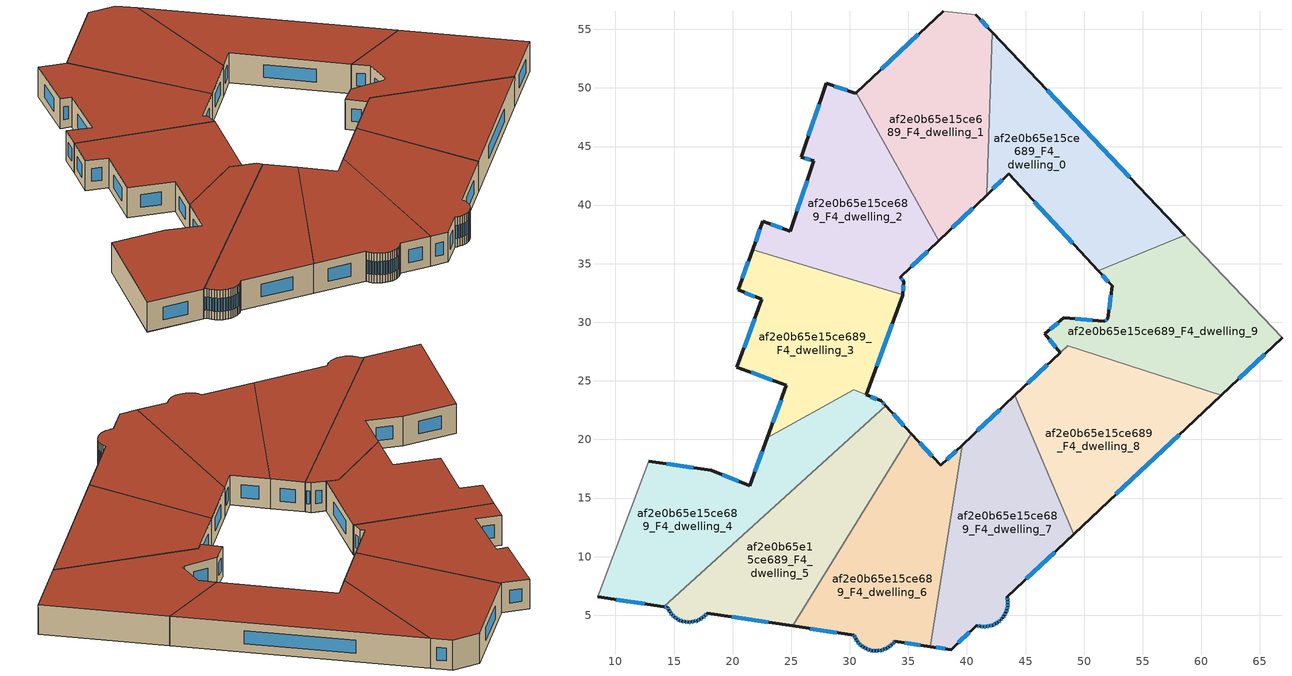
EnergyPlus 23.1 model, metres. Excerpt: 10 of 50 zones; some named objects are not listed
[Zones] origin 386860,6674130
af2e0b65e15ce689_F4_dwelling_0
 floor to af2e0b65e15ce689_F3_dwelling_0 (EU_floor_Construction): 42.17,54.76 58.59,37.42 51.2,34.39 43.57,42.66 41.68,40.86 z12
 wall outside (EU_wall_Construction): 41.68,40.86 43.57,42.66 51.2,34.39 / 58.59,37.42 42.17,54.76 z12:15
 wall to af2e0b65e15ce689_F4_dwelling_1 (EU_wall_Construction): 42.17,54.76 41.68,40.86 z12:15
 wall to af2e0b65e15ce689_F4_dwelling_9 (EU_wall_Construction): 51.2,34.39 58.59,37.42 z12:15
 window (EU_Window_Construction): 45.75,40.3 49.02,36.75 / 42.22,41.37 43.03,42.15 / 53.9,42.38 46.86,49.81 z12.86:14.14
 roof outside (EU_roof_Construction): 58.59,37.42 42.17,54.76 41.68,40.86 43.57,42.66 51.2,34.39 z15
af2e0b65e15ce689_F4_dwelling_1
 floor to af2e0b65e15ce689_F3_dwelling_1 (EU_floor_Construction): 40.76,56.25 42.17,54.76 41.68,40.86 37.59,36.97 30.55,49.59 37.98,56.55 z12
 wall outside (EU_wall_Construction): 42.17,54.76 40.77,56.25 / 37.59,36.97 41.68,40.86 / 37.98,56.55 30.55,49.59 z12:15
 wall adiabatic (EU_wall_Construction): 40.77,56.25 37.98,56.55 z12:15
 wall to af2e0b65e15ce689_F4_dwelling_2 (EU_wall_Construction): 30.55,49.59 37.59,36.97 z12:15
 window (EU_Window_Construction): 41.77,55.19 41.17,55.82 / 38.76,38.08 40.51,39.75 / 35.86,54.56 32.67,51.58 z12.86:14.14
 roof outside (EU_roof_Construction): 41.68,40.86 42.17,54.76 40.77,56.25 37.98,56.55 30.55,49.59 37.59,36.97 z15
af2e0b65e15ce689_F4_dwelling_2
 floor to af2e0b65e15ce689_F3_dwelling_2 (EU_floor_Construction): 30.55,49.59 37.59,36.97 34.31,33.85 34.6,33.5 34.52,32.36 21.7,36.2 22.58,38.61 24.9,37.77 26.93,43.8 25.87,44.1 27.97,50.41 30.48,49.53 z12
 wall outside (EU_wall_Construction): 30.55,49.59 30.48,49.53 27.97,50.41 25.87,44.1 26.93,43.8 24.9,37.77 22.58,38.61 21.7,36.2 / 34.52,32.36 34.6,33.5 34.31,33.85 37.59,36.97 z12:15
 wall to af2e0b65e15ce689_F4_dwelling_3 (EU_wall_Construction): 21.7,36.2 34.52,32.36 z12:15
 window (EU_Window_Construction): 26.35,42.07 25.48,39.49 / 26.17,44.01 26.63,43.88 / 27.37,48.6 26.47,45.9 / 29.77,49.78 28.69,50.16 / 35.25,34.74 36.65,36.08 / 34.52,33.6 34.39,33.75 / 34.54,32.69 34.58,33.17 / 22.33,37.92 21.95,36.89 / 24.23,38.01 23.24,38.37 z12.86:14.14
 roof outside (EU_roof_Construction): 34.52,32.36 34.6,33.5 34.31,33.85 37.59,36.97 30.55,49.59 30.48,49.53 27.97,50.41 25.87,44.1 26.93,43.8 24.9,37.77 22.58,38.61 21.7,36.2 z15
af2e0b65e15ce689_F4_dwelling_3
 floor to af2e0b65e15ce689_F3_dwelling_3 (EU_floor_Construction): 34.52,32.36 34.51,32.32 31.41,23.8 30.31,24.24 22.97,20.16 24.59,24.64 20.37,26.16 22.48,31.96 20.46,32.77 21.7,36.2 z12
 wall outside (EU_wall_Construction): 21.7,36.2 20.46,32.77 22.48,31.96 20.37,26.16 24.59,24.64 22.97,20.16 / 31.41,23.8 34.51,32.32 34.52,32.36 z12:15
 wall to af2e0b65e15ce689_F4_dwelling_4 (EU_wall_Construction): 22.97,20.16 30.31,24.24 31.41,23.8 z12:15
 window (EU_Window_Construction): 24.13,23.36 23.43,21.44 / 21.58,25.73 23.39,25.07 / 21.88,30.3 20.97,27.82 / 21.04,32.54 21.9,32.19 / 21.35,35.22 20.82,33.75 / 32.3,26.24 33.63,29.89 z12.86:14.14
 roof outside (EU_roof_Construction): 31.41,23.8 34.51,32.32 34.52,32.36 21.7,36.2 20.46,32.77 22.48,31.96 20.37,26.16 24.59,24.64 22.97,20.16 30.32,24.24 z15
af2e0b65e15ce689_F4_dwelling_4
 floor to af2e0b65e15ce689_F3_dwelling_4 (EU_floor_Construction): 32.68,23.3 33.07,22.87 14.14,5.73 8.47,6.58 12.84,18.13 18.16,17.36 21.48,16.06 22.97,20.16 30.31,24.24 z12
 wall outside (EU_wall_Construction): 22.97,20.16 21.48,16.06 18.16,17.36 12.84,18.13 / 33.07,22.87 32.68,23.3 31.42,23.8 / 8.47,6.58 14.14,5.73 z12:15
 wall adiabatic (EU_wall_Construction): 12.84,18.13 8.47,6.58 z12:15
 wall to af2e0b65e15ce689_F4_dwelling_5 (EU_wall_Construction): 14.14,5.73 33.07,22.87 z12:15
 window (EU_Window_Construction): 20.53,16.43 19.11,16.99 / 22.55,18.99 21.91,17.23 / 32.32,23.44 31.78,23.66 / 32.96,22.99 32.79,23.18 / 10.09,6.33 12.52,5.97 / 16.64,17.58 14.36,17.91 z12.86:14.14
 roof outside (EU_roof_Construction): 21.48,16.06 18.16,17.36 12.84,18.13 8.47,6.58 14.14,5.73 33.07,22.87 32.68,23.3 30.32,24.24 22.97,20.16 z15
af2e0b65e15ce689_F4_dwelling_5
 floor to af2e0b65e15ce689_F3_dwelling_5 (EU_floor_Construction): 33.07,22.87 35.24,20.5 25.13,4.08 17.83,5.18 17.8,5.14 17.62,4.95 17.42,4.79 17.21,4.65 16.97,4.54 16.72,4.47 16.47,4.42 16.21,4.42 15.98,4.44 15.96,4.44 15.7,4.5 15.46,4.59 15.24,4.71 15.03,4.86 14.84,5.03 14.67,5.23 14.54,5.45 14.43,5.68 14.14,5.73 z12
 wall outside (EU_wall_Construction): 14.14,5.73 14.43,5.68 14.54,5.45 14.67,5.23 14.84,5.03 15.03,4.86 15.24,4.71 15.46,4.59 15.71,4.5 15.96,4.44 15.98,4.44 16.21,4.42 16.47,4.42 16.72,4.47 16.97,4.54 17.21,4.65 17.42,4.79 17.62,4.95 17.8,5.14 17.83,5.18 25.13,4.08 / 35.24,20.5 33.07,22.87 z12:15
 wall to af2e0b65e15ce689_F4_dwelling_6 (EU_wall_Construction): 25.13,4.08 35.25,20.5 z12:15
 window (EU_Window_Construction): 17.67,5 17.75,5.08 / 17.48,4.83 17.57,4.9 / 17.27,4.69 17.36,4.75 / 17.04,4.57 17.14,4.62 / 16.8,4.49 16.9,4.52 / 16.54,4.44 16.65,4.45 / 16.29,4.42 16.4,4.42 / 16.05,4.43 16.15,4.42 / 15.78,4.48 15.88,4.46 / 15.53,4.56 15.64,4.52 / 15.3,4.67 15.4,4.62 / 15.09,4.82 15.18,4.75 / 14.89,4.98 14.97,4.91 / 14.72,5.18 14.79,5.09 / 14.58,5.39 14.63,5.3 / 14.46,5.62 14.51,5.52 / 14.22,5.71 14.35,5.7 / 34.62,21.18 33.69,22.2 / 19.92,4.86 23.05,4.4 z12.86:14.14
 roof outside (EU_roof_Construction): 25.13,4.08 35.24,20.5 33.07,22.87 14.14,5.73 14.43,5.68 14.54,5.45 14.67,5.23 14.84,5.03 15.03,4.86 15.24,4.71 15.46,4.59 15.71,4.5 15.96,4.44 15.98,4.44 16.21,4.42 16.47,4.42 16.72,4.47 16.97,4.54 17.21,4.65 17.42,4.79 17.62,4.95 17.8,5.14 17.83,5.18 z15
af2e0b65e15ce689_F4_dwelling_6
 floor to af2e0b65e15ce689_F3_dwelling_6 (EU_floor_Construction): 39.6,19.52 36.88,2.33 33.82,2.79 33.73,2.67 33.56,2.49 33.36,2.32 33.15,2.19 32.91,2.08 32.67,2.01 32.42,1.97 32.17,1.96 31.94,1.98 31.91,1.98 31.67,2.04 31.43,2.13 31.2,2.25 30.99,2.39 30.81,2.57 30.65,2.76 30.51,2.98 30.41,3.21 30.38,3.3 25.13,4.08 35.24,20.5 37.74,17.78 z12
 wall outside (EU_wall_Construction): 25.13,4.08 30.38,3.3 30.41,3.21 30.51,2.98 30.65,2.76 30.81,2.57 30.99,2.39 31.2,2.25 31.43,2.13 31.67,2.04 31.91,1.98 31.94,1.98 32.17,1.96 32.42,1.97 32.67,2.01 32.91,2.08 33.15,2.19 33.36,2.32 33.56,2.49 33.73,2.67 33.82,2.79 36.89,2.33 / 39.6,19.52 37.74,17.78 35.24,20.5 z12:15
 wall to af2e0b65e15ce689_F4_dwelling_7 (EU_wall_Construction): 36.89,2.33 39.6,19.52 z12:15
 window (EU_Window_Construction): 33.61,2.54 33.68,2.62 / 33.42,2.37 33.5,2.44 / 33.21,2.23 33.3,2.29 / 32.98,2.11 33.08,2.16 / 32.74,2.03 32.85,2.06 / 32.49,1.98 32.6,2 / 32.24,1.96 32.35,1.96 / 32,1.97 32.1,1.96 / 31.74,2.02 31.84,2 / 31.5,2.1 31.6,2.06 / 31.27,2.21 31.36,2.16 / 31.05,2.35 31.14,2.29 / 30.86,2.52 30.94,2.44 / 30.69,2.71 30.76,2.62 / 30.55,2.92 30.61,2.83 / 30.44,3.15 30.48,3.05 / 30.38,3.27 30.4,3.24 / 26.63,3.86 28.88,3.52 / 37.03,18.56 35.96,19.72 / 39.07,19.03 38.27,18.28 / 34.7,2.65 36.01,2.46 / 33.76,2.7 33.79,2.75 z12.86:14.14
 roof outside (EU_roof_Construction): 36.89,2.33 39.6,19.52 37.74,17.78 35.24,20.5 25.13,4.08 30.38,3.3 30.41,3.21 30.51,2.98 30.65,2.76 30.81,2.57 30.99,2.39 31.2,2.25 31.43,2.13 31.67,2.04 31.91,1.98 31.94,1.98 32.17,1.96 32.42,1.97 32.67,2.01 32.91,2.08 33.15,2.19 33.36,2.32 33.56,2.49 33.73,2.67 33.82,2.79 z15
af2e0b65e15ce689_F4_dwelling_7
 floor to af2e0b65e15ce689_F3_dwelling_7 (EU_floor_Construction): 44.09,23.75 49.11,11.92 43.43,6.57 43.44,6.53 43.49,6.26 43.49,6 43.47,5.74 43.41,5.48 43.32,5.23 43.19,4.99 43.04,4.78 42.86,4.58 42.65,4.41 42.43,4.27 42.18,4.16 41.93,4.08 41.67,4.04 41.4,4.03 41.14,4.05 40.88,4.11 40.84,4.13 38.65,2.06 36.88,2.33 39.6,19.52 z12
 wall outside (EU_wall_Construction): 36.89,2.33 38.65,2.06 40.84,4.13 40.88,4.11 41.14,4.05 41.4,4.03 41.67,4.04 41.93,4.08 42.18,4.16 42.43,4.27 42.65,4.41 42.86,4.58 43.04,4.78 43.19,4.99 43.32,5.23 43.41,5.48 43.47,5.74 43.49,6 43.49,6.26 43.44,6.53 43.43,6.57 49.11,11.92 / 44.09,23.75 39.6,19.52 z12:15
 wall to af2e0b65e15ce689_F4_dwelling_8 (EU_wall_Construction): 49.12,11.92 44.09,23.75 z12:15
 window (EU_Window_Construction): 43.48,5.81 43.49,5.92 / 43.43,5.55 43.45,5.66 / 43.34,5.3 43.38,5.4 / 43.23,5.06 43.28,5.16 / 43.08,4.84 43.15,4.93 / 42.91,4.64 42.99,4.72 / 42.71,4.46 42.8,4.53 / 42.49,4.31 42.59,4.37 / 42.25,4.19 42.36,4.24 / 42,4.11 42.11,4.14 / 41.74,4.05 41.86,4.07 / 41.48,4.03 41.59,4.04 / 41.21,4.05 41.33,4.04 / 40.95,4.1 41.06,4.07 / 39.27,2.65 40.21,3.54 / 37.39,2.25 38.14,2.14 / 42.81,22.54 40.88,20.73 / 45.05,8.1 47.49,10.4 / 43.47,6.34 43.45,6.45 / 43.49,6.08 43.49,6.19 z12.86:14.14
 roof outside (EU_roof_Construction): 43.32,5.23 43.41,5.48 43.47,5.74 43.49,6 43.49,6.26 43.44,6.53 43.43,6.57 49.11,11.92 44.09,23.75 39.6,19.52 36.89,2.33 38.65,2.06 40.84,4.13 40.88,4.11 41.14,4.05 41.4,4.03 41.67,4.04 41.93,4.08 42.18,4.16 42.43,4.27 42.65,4.41 42.86,4.58 43.04,4.78 43.19,4.99 z15
af2e0b65e15ce689_F4_dwelling_8
 floor to af2e0b65e15ce689_F3_dwelling_8 (EU_floor_Construction): 61.71,23.79 49.11,11.92 44.09,23.75 47.98,27.4 48.6,27.99 z12
 wall outside (EU_wall_Construction): 49.11,11.92 61.71,23.79 / 47.97,27.4 44.09,23.75 z12:15
 wall to af2e0b65e15ce689_F4_dwelling_9 (EU_wall_Construction): 48.6,27.98 47.98,27.4 / 61.71,23.79 48.6,27.99 z12:15
 window (EU_Window_Construction): 52.71,15.31 58.11,20.4 / 46.86,26.36 45.2,24.79 z12.86:14.14
 roof outside (EU_roof_Construction): 61.71,23.79 48.6,27.99 47.98,27.4 44.09,23.75 49.11,11.92 z15
af2e0b65e15ce689_F4_dwelling_9
 floor to af2e0b65e15ce689_F3_dwelling_9 (EU_floor_Construction): 58.59,37.42 66.88,28.66 61.71,23.79 48.6,27.99 47.98,27.4 46.64,29 48.25,30.37 51.69,30.08 52.01,30.29 52.39,33.1 51.2,34.39 z12
 wall outside (EU_wall_Construction): 51.2,34.39 52.39,33.1 52.01,30.29 51.69,30.08 48.25,30.37 46.64,29 47.98,27.4 / 61.71,23.79 66.88,28.66 z12:15
 wall adiabatic (EU_wall_Construction): 66.88,28.66 58.59,37.42 z12:15
 window (EU_Window_Construction): 47.79,29.98 47.1,29.39 / 50.71,30.16 49.23,30.29 / 51.92,30.23 51.78,30.14 / 52.28,32.3 52.12,31.09 / 51.54,34.02 52.05,33.47 / 63.19,25.18 65.4,27.27 / 47.02,28.55 47.59,27.86 z12.86:14.14
 roof outside (EU_roof_Construction): 66.88,28.66 58.59,37.42 51.2,34.39 52.39,33.1 52.01,30.29 51.69,30.08 48.25,30.37 46.64,29 47.98,27.4 48.6,27.99 61.71,23.79 z15
[Building]
EU S2 Campaign: North Axis=0; Terrain=City; Solar Distribution=FullExterior
[Site:Location]
Helsinki-Vantaa.AP: Latitude=60.317; Longitude=24.963; Time Zone=2; Elevation=54.6
[SizingPeriod:WeatherFileDays]
AnnualSizingPeriod: Begin Month=1; Begin Day of Month=1; End Month=12; End Day of Month=31; Day of Week for Start Day=Monday; Use Weather File Daylight Saving Period=No; Use Weather File Rain and Snow Indicators=No
[MATERIAL]
EU_InternalMass_Material: Roughness=MediumRough; Thickness=0.1; Conductivity=1; Density=1800; Specific Heat=900; Thermal Absorptance=0.9; Solar Absorptance=0.7; Visible Absorptance=0.7
[MATERIAL:NOMASS] Roughness=MediumRough; Thermal Absorptance=0.9; Solar Absorptance=0.7; Visible Absorptance=0.7
Name | Thermal Resistance
EU_wall_NoMass | 1.10183
EU_roof_NoMass; EU_floor_NoMass | 1.70606
[WINDOWMATERIAL:SIMPLEGLAZINGSYSTEM]
EU_Window_SimpleGlazing: UFactor=3.11035; Solar Heat Gain Coefficient=0.8; Visible Transmittance=0.8
[CONSTRUCTION]
EU_wall_Construction: EU_wall_NoMass
EU_roof_Construction: EU_roof_NoMass
EU_floor_Construction: EU_floor_NoMass
EU_Window_Construction: EU_Window_SimpleGlazing
EU_InternalMass_Construction: EU_InternalMass_Material
[ZONE] Type=1; Multiplier=1; Ceiling Height=autocalculate; Floor Area=autocalculate; Part of Total Floor Area=Yes
Name | Volume
af2e0b65e15ce689_F4_dwelling_0 | 426.202
af2e0b65e15ce689_F4_dwelling_1 | 426.226
af2e0b65e15ce689_F4_dwelling_2 | 426.17
af2e0b65e15ce689_F4_dwelling_3 | 391.835
af2e0b65e15ce689_F4_dwelling_4 | 460.599
af2e0b65e15ce689_F4_dwelling_5 | 426.213
af2e0b65e15ce689_F4_dwelling_6 | 426.219
af2e0b65e15ce689_F4_dwelling_7 | 426.194
af2e0b65e15ce689_F4_dwelling_8 | 424.408
af2e0b65e15ce689_F4_dwelling_9 | 428
[INTERNALMASS] Construction=EU_InternalMass_Construction
Name | Zone or ZoneList | Surface Area
af2e0b65e15ce689_F4_dwelling_0_EU_InternalMass | af2e0b65e15ce689_F4_dwelling_0 | 142.068
af2e0b65e15ce689_F4_dwelling_1_EU_InternalMass | af2e0b65e15ce689_F4_dwelling_1 | 142.075
af2e0b65e15ce689_F4_dwelling_2_EU_InternalMass | af2e0b65e15ce689_F4_dwelling_2 | 142.057
af2e0b65e15ce689_F4_dwelling_3_EU_InternalMass | af2e0b65e15ce689_F4_dwelling_3 | 130.611
af2e0b65e15ce689_F4_dwelling_4_EU_InternalMass | af2e0b65e15ce689_F4_dwelling_4 | 153.532
af2e0b65e15ce689_F4_dwelling_5_EU_InternalMass | af2e0b65e15ce689_F4_dwelling_5 | 142.072
af2e0b65e15ce689_F4_dwelling_6_EU_InternalMass | af2e0b65e15ce689_F4_dwelling_6 | 142.073
af2e0b65e15ce689_F4_dwelling_7_EU_InternalMass | af2e0b65e15ce689_F4_dwelling_7 | 142.065
af2e0b65e15ce689_F4_dwelling_8_EU_InternalMass | af2e0b65e15ce689_F4_dwelling_8 | 141.472
af2e0b65e15ce689_F4_dwelling_9_EU_InternalMass | af2e0b65e15ce689_F4_dwelling_9 | 142.668
[OTHEREQUIPMENT] Fuel Type=Electricity; Design Level Calculation Method=Watts/Area; Power per Zone Floor Area=1; Fraction Latent=0; Fraction Radiant=0; Fraction Lost=0; Carbon Dioxide Generation Rate=0; EndUse Subcategory=EU_Step8_InternalGains
Name | Zone or ZoneList or Space or SpaceList | Schedule
EU_Step8_InternalGain_af2e0b65e15ce689_F4_dwelling_0_f000 | af2e0b65e15ce689_F4_dwelling_0 | EU_Step8_GainSchedule_af2e0b65e15ce689_F4_dwelling_0_f000
EU_Step8_InternalGain_af2e0b65e15ce689_F4_dwelling_1_f000 | af2e0b65e15ce689_F4_dwelling_1 | EU_Step8_GainSchedule_af2e0b65e15ce689_F4_dwelling_1_f000
EU_Step8_InternalGain_af2e0b65e15ce689_F4_dwelling_2_f000 | af2e0b65e15ce689_F4_dwelling_2 | EU_Step8_GainSchedule_af2e0b65e15ce689_F4_dwelling_2_f000
EU_Step8_InternalGain_af2e0b65e15ce689_F4_dwelling_3_f000 | af2e0b65e15ce689_F4_dwelling_3 | EU_Step8_GainSchedule_af2e0b65e15ce689_F4_dwelling_3_f000
EU_Step8_InternalGain_af2e0b65e15ce689_F4_dwelling_4_f000 | af2e0b65e15ce689_F4_dwelling_4 | EU_Step8_GainSchedule_af2e0b65e15ce689_F4_dwelling_4_f000
EU_Step8_InternalGain_af2e0b65e15ce689_F4_dwelling_5_f000 | af2e0b65e15ce689_F4_dwelling_5 | EU_Step8_GainSchedule_af2e0b65e15ce689_F4_dwelling_5_f000
EU_Step8_InternalGain_af2e0b65e15ce689_F4_dwelling_6_f000 | af2e0b65e15ce689_F4_dwelling_6 | EU_Step8_GainSchedule_af2e0b65e15ce689_F4_dwelling_6_f000
EU_Step8_InternalGain_af2e0b65e15ce689_F4_dwelling_7_f000 | af2e0b65e15ce689_F4_dwelling_7 | EU_Step8_GainSchedule_af2e0b65e15ce689_F4_dwelling_7_f000
EU_Step8_InternalGain_af2e0b65e15ce689_F4_dwelling_8_f000 | af2e0b65e15ce689_F4_dwelling_8 | EU_Step8_GainSchedule_af2e0b65e15ce689_F4_dwelling_8_f000
EU_Step8_InternalGain_af2e0b65e15ce689_F4_dwelling_9_f000 | af2e0b65e15ce689_F4_dwelling_9 | EU_Step8_GainSchedule_af2e0b65e15ce689_F4_dwelling_9_f000
[ZONEVENTILATION:DESIGNFLOWRATE] Schedule=EU_AlwaysOn; Design Flow Rate Calculation Method=AirChanges/Hour; Air Changes per Hour=0.756316; Ventilation Type=Natural; Fan Pressure Rise=0; Fan Total Efficiency=1; Constant Term Coefficient=1; Temperature Term Coefficient=0; Velocity Term Coefficient=0; Velocity Squared Term Coefficient=0; Minimum Indoor Temperature=-100; Maximum Indoor Temperature=100; Delta Temperature=-100; Minimum Outdoor Temperature=-100; Maximum Outdoor Temperature=100; Maximum Wind Speed=40
Name | Zone or ZoneList or Space or SpaceList
EU_ConstantAir_af2e0b65e15ce689_F4_dwelling_0 | af2e0b65e15ce689_F4_dwelling_0
EU_ConstantAir_af2e0b65e15ce689_F4_dwelling_1 | af2e0b65e15ce689_F4_dwelling_1
EU_ConstantAir_af2e0b65e15ce689_F4_dwelling_2 | af2e0b65e15ce689_F4_dwelling_2
EU_ConstantAir_af2e0b65e15ce689_F4_dwelling_3 | af2e0b65e15ce689_F4_dwelling_3
EU_ConstantAir_af2e0b65e15ce689_F4_dwelling_4 | af2e0b65e15ce689_F4_dwelling_4
EU_ConstantAir_af2e0b65e15ce689_F4_dwelling_5 | af2e0b65e15ce689_F4_dwelling_5
EU_ConstantAir_af2e0b65e15ce689_F4_dwelling_6 | af2e0b65e15ce689_F4_dwelling_6
EU_ConstantAir_af2e0b65e15ce689_F4_dwelling_7 | af2e0b65e15ce689_F4_dwelling_7
EU_ConstantAir_af2e0b65e15ce689_F4_dwelling_8 | af2e0b65e15ce689_F4_dwelling_8
EU_ConstantAir_af2e0b65e15ce689_F4_dwelling_9 | af2e0b65e15ce689_F4_dwelling_9
[HVACTEMPLATE:ZONE:IDEALLOADSAIRSYSTEM] System Availability Schedule=EU_AlwaysOn; Maximum Heating Supply Air Temperature=50; Minimum Cooling Supply Air Temperature=13; Maximum Heating Supply Air Humidity Ratio=0.0156; Minimum Cooling Supply Air Humidity Ratio=0.0077; Heating Limit=NoLimit; Cooling Limit=NoLimit; Heating Availability Schedule=EU_AlwaysOn; Cooling Availability Schedule=EU_CoolingOff; Dehumidification Control Type=ConstantSensibleHeatRatio; Cooling Sensible Heat Ratio=0.7; Dehumidification Setpoint=60; Humidification Control Type=None; Humidification Setpoint=30; Outdoor Air Method=None; Outdoor Air Flow Rate per Person=0.00944; Outdoor Air Flow Rate per Zone Floor Area=0; Outdoor Air Flow Rate per Zone=0; Demand Controlled Ventilation Type=None; Outdoor Air Economizer Type=NoEconomizer; Heat Recovery Type=None; Sensible Heat Recovery Effectiveness=0.7; Latent Heat Recovery Effectiveness=0.65
Name | Template Thermostat
af2e0b65e15ce689_F4_dwelling_0 | EU_HeatOnly_af2e0b65e15ce689_F4_dwelling_0
af2e0b65e15ce689_F4_dwelling_1 | EU_HeatOnly_af2e0b65e15ce689_F4_dwelling_1
af2e0b65e15ce689_F4_dwelling_2 | EU_HeatOnly_af2e0b65e15ce689_F4_dwelling_2
af2e0b65e15ce689_F4_dwelling_3 | EU_HeatOnly_af2e0b65e15ce689_F4_dwelling_3
af2e0b65e15ce689_F4_dwelling_4 | EU_HeatOnly_af2e0b65e15ce689_F4_dwelling_4
af2e0b65e15ce689_F4_dwelling_5 | EU_HeatOnly_af2e0b65e15ce689_F4_dwelling_5
af2e0b65e15ce689_F4_dwelling_6 | EU_HeatOnly_af2e0b65e15ce689_F4_dwelling_6
af2e0b65e15ce689_F4_dwelling_7 | EU_HeatOnly_af2e0b65e15ce689_F4_dwelling_7
af2e0b65e15ce689_F4_dwelling_8 | EU_HeatOnly_af2e0b65e15ce689_F4_dwelling_8
af2e0b65e15ce689_F4_dwelling_9 | EU_HeatOnly_af2e0b65e15ce689_F4_dwelling_9
[SIZING:ZONE] Zone Cooling Design Supply Air Temperature Input Method=SupplyAirTemperature; Zone Cooling Design Supply Air Temperature=13; Zone Heating Design Supply Air Temperature Input Method=SupplyAirTemperature; Zone Heating Design Supply Air Temperature=50; Zone Cooling Design Supply Air Humidity Ratio=0.008; Zone Heating Design Supply Air Humidity Ratio=0.008; Cooling Design Air Flow Method=DesignDay; Cooling Design Air Flow Rate=0; Cooling Minimum Air Flow per Zone Floor Area=0.000762; Cooling Minimum Air Flow=0; Cooling Minimum Air Flow Fraction=0.2; Heating Design Air Flow Method=DesignDay; Heating Design Air Flow Rate=0; Heating Maximum Air Flow per Zone Floor Area=0.002032; Heating Maximum Air Flow=0.141576; Heating Maximum Air Flow Fraction=0.3; Account for Dedicated Outdoor Air System=No; Dedicated Outdoor Air System Control Strategy=NeutralSupplyAir; Dedicated Outdoor Air Low Setpoint Temperature for Design=autosize; Dedicated Outdoor Air High Setpoint Temperature for Design=autosize; Zone Load Sizing Method=Sensible Load Only No Latent Load; Zone Latent Cooling Design Supply Air Humidity Ratio Input Method=HumidityRatioDifference; Zone Cooling Design Supply Air Humidity Ratio Difference=0.005; Zone Latent Heating Design Supply Air Humidity Ratio Input Method=HumidityRatioDifference; Zone Humidification Design Supply Air Humidity Ratio Difference=0.005
af2e0b65e15ce689_F4_dwelling_0; af2e0b65e15ce689_F4_dwelling_1; af2e0b65e15ce689_F4_dwelling_2; af2e0b65e15ce689_F4_dwelling_3; af2e0b65e15ce689_F4_dwelling_4; af2e0b65e15ce689_F4_dwelling_5; af2e0b65e15ce689_F4_dwelling_6; af2e0b65e15ce689_F4_dwelling_7; af2e0b65e15ce689_F4_dwelling_8; af2e0b65e15ce689_F4_dwelling_9
[SCHEDULE:CONSTANT]
Name | Hourly Value
EU_AlwaysOn | 1
EU_CoolingOff | 0
[SCHEDULE:FILE] Column Number=1; Rows to Skip at Top=0; Number of Hours of Data=8760; Column Separator=Comma; Interpolate to Timestep=No; Minutes per Item=60; Adjust Schedule for Daylight Savings=Yes
Name | File
EU_Step8_GainSchedule_af2e0b65e15ce689_F4_dwelling_0_f000 | ../../schedules/af2e0b65e15ce689/af2e0b65e15ce689_F4_dwelling_0_f000_gain.csv
EU_Step8_GainSchedule_af2e0b65e15ce689_F4_dwelling_1_f000 | ../../schedules/af2e0b65e15ce689/af2e0b65e15ce689_F4_dwelling_1_f000_gain.csv
EU_Step8_GainSchedule_af2e0b65e15ce689_F4_dwelling_2_f000 | ../../schedules/af2e0b65e15ce689/af2e0b65e15ce689_F4_dwelling_2_f000_gain.csv
EU_Step8_GainSchedule_af2e0b65e15ce689_F4_dwelling_3_f000 | ../../schedules/af2e0b65e15ce689/af2e0b65e15ce689_F4_dwelling_3_f000_gain.csv
EU_Step8_GainSchedule_af2e0b65e15ce689_F4_dwelling_4_f000 | ../../schedules/af2e0b65e15ce689/af2e0b65e15ce689_F4_dwelling_4_f000_gain.csv
EU_Step8_GainSchedule_af2e0b65e15ce689_F4_dwelling_5_f000 | ../../schedules/af2e0b65e15ce689/af2e0b65e15ce689_F4_dwelling_5_f000_gain.csv
EU_Step8_GainSchedule_af2e0b65e15ce689_F4_dwelling_6_f000 | ../../schedules/af2e0b65e15ce689/af2e0b65e15ce689_F4_dwelling_6_f000_gain.csv
EU_Step8_GainSchedule_af2e0b65e15ce689_F4_dwelling_7_f000 | ../../schedules/af2e0b65e15ce689/af2e0b65e15ce689_F4_dwelling_7_f000_gain.csv
EU_Step8_GainSchedule_af2e0b65e15ce689_F4_dwelling_8_f000 | ../../schedules/af2e0b65e15ce689/af2e0b65e15ce689_F4_dwelling_8_f000_gain.csv
EU_Step8_GainSchedule_af2e0b65e15ce689_F4_dwelling_9_f000 | ../../schedules/af2e0b65e15ce689/af2e0b65e15ce689_F4_dwelling_9_f000_gain.csv
